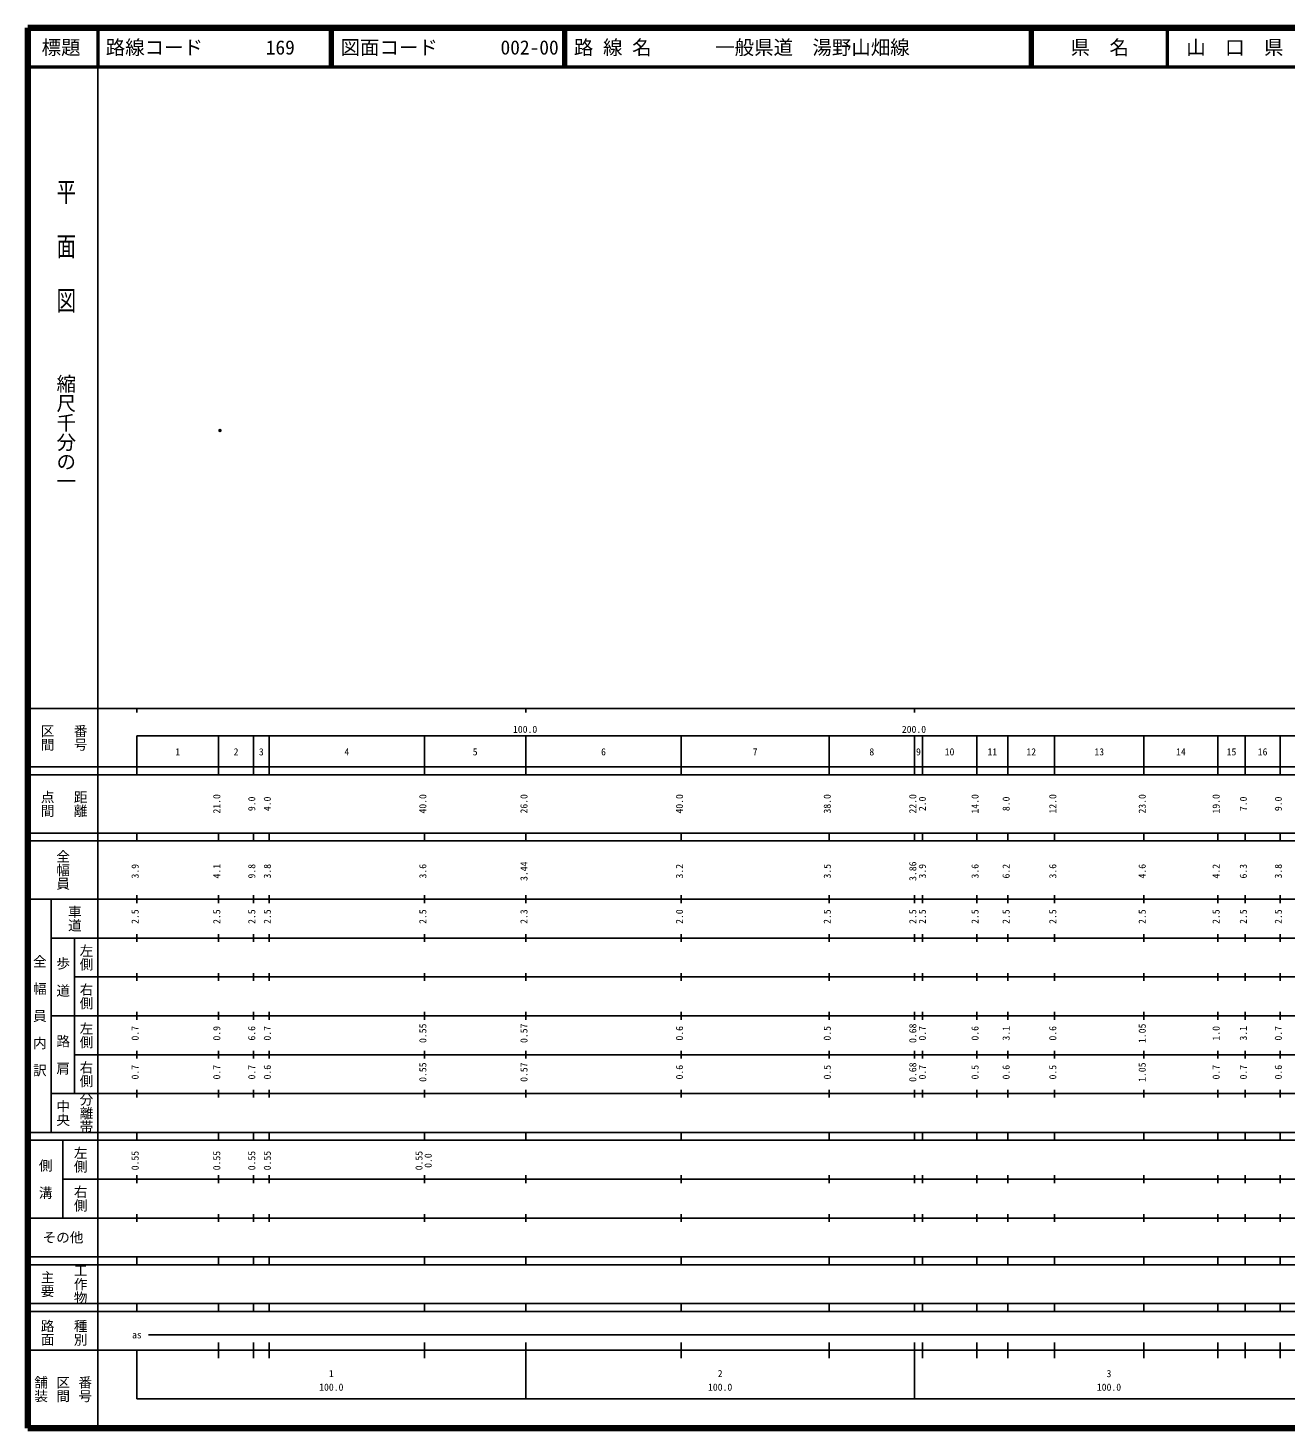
# Model space of a CAD drawing. Units: millimetres on the paper. Extents: x 40 to 680, y 20 to 380.
# Drawn here: x 40 to 363.3, y 20 to 380 of the extents above; entities that cross this region are included whole.
import ezdxf
from ezdxf.enums import TextEntityAlignment as Align

# ---------------------------------------------------------------- set-up
doc = ezdxf.new("R2010")
doc.units = ezdxf.units.MM
doc.header["$PDMODE"] = 32
doc.header["$PDSIZE"] = 0.5
doc.layers.add('M-OTRS', color=6, linetype='Continuous')
doc.layers.add('M-TTL-TXT', color=7, linetype='Continuous')
for name, color, linetype, lineweight in [('M-TTL', 2, 'Continuous', 140), ('M-TTL-BAND', 7, 'Continuous', 25), ('M-TTL-LINE', 7, 'Continuous', 50)]:
    doc.layers.add(name, color=color, linetype=linetype, lineweight=lineweight)
doc.styles.add('@ＭＳ ゴシック', font='')
doc.styles.add('ＭＳ ゴシック', font='')
doc.styles.get('@ＭＳ ゴシック').set_extended_font_data('@MS Gothic')
doc.styles.get('ＭＳ ゴシック').set_extended_font_data('MS Gothic')

msp = doc.modelspace()

# ---------------------------------------------------------------- linework, layer by layer
at = {"layer": 'M-OTRS'}
msp.add_point((89.373, 276.498), dxfattribs=at)
at = {"layer": 'M-TTL'}
for p, q in [((40, 380), (40, 20)), ((680, 380), (40, 380)), ((40, 20), (680, 20))]:
    msp.add_line(p, q, dxfattribs=at)
at = {"layer": 'M-TTL-BAND'}
for p, q in [((58, 370), (58, 20)), ((40, 205), (579, 205)), ((68, 205), (68, 204)), ((168, 205), (168, 204)), ((268, 205), (268, 204)), ((68, 198), (579, 198)), ((68, 198), (68, 188)), ((89, 188), (89, 198)), ((98, 188), (98, 198)), ((102, 188), (102, 198)), ((142, 188), (142, 198)), ((168, 188), (168, 198)), ((208, 188), (208, 198)), ((246, 188), (246, 198)), ((268, 188), (268, 198)), ((270, 188), (270, 198)), ((284, 188), (284, 198)), ((292, 188), (292, 198)), ((304, 188), (304, 198)), ((327, 188), (327, 198)), ((346, 188), (346, 198)), ((353, 188), (353, 198)), ((362, 188), (362, 198)), ((40, 190), (579, 190)), ((40, 188), (579, 188)), ((40, 173), (579, 173)), ((68, 171), (68, 173)), ((89, 171), (89, 173)), ((98, 171), (98, 173)), ((102, 171), (102, 173)), ((142, 171), (142, 173)), ((168, 171), (168, 173)), ((208, 171), (208, 173)), ((246, 171), (246, 173)), ((268, 171), (268, 173)), ((270, 171), (270, 173)), ((284, 171), (284, 173)), ((292, 171), (292, 173)), ((304, 171), (304, 173)), ((327, 171), (327, 173)), ((346, 171), (346, 173)), ((353, 171), (353, 173)), ((362, 171), (362, 173)), ((40, 171), (579, 171)), ((40, 156), (579, 156)), ((46, 96), (46, 156)), ((68, 155), (68, 157)), ((89, 155), (89, 157)), ((98, 155), (98, 157)), ((102, 155), (102, 157)), ((142, 155), (142, 157)), ((168, 155), (168, 157)), ((208, 155), (208, 157)), ((246, 155), (246, 157)), ((268, 155), (268, 157)), ((270, 155), (270, 157)), ((284, 155), (284, 157)), ((292, 155), (292, 157)), ((304, 155), (304, 157)), ((327, 155), (327, 157)), ((346, 155), (346, 157)), ((353, 155), (353, 157)), ((362, 155), (362, 157)), ((46, 146), (579, 146)), ((52, 146), (52, 106)), ((68, 145), (68, 147)), ((89, 145), (89, 147)), ((98, 145), (98, 147)), ((102, 145), (102, 147)), ((142, 145), (142, 147)), ((168, 145), (168, 147)), ((208, 145), (208, 147)), ((246, 145), (246, 147)), ((268, 145), (268, 147)), ((270, 145), (270, 147)), ((284, 145), (284, 147)), ((292, 145), (292, 147)), ((304, 145), (304, 147)), ((327, 145), (327, 147)), ((346, 145), (346, 147)), ((353, 145), (353, 147)), ((362, 145), (362, 147)), ((68, 135), (68, 137)), ((89, 135), (89, 137)), ((98, 135), (98, 137)), ((102, 135), (102, 137)), ((142, 135), (142, 137)), ((168, 135), (168, 137)), ((208, 135), (208, 137)), ((246, 135), (246, 137)), ((268, 135), (268, 137)), ((270, 135), (270, 137)), ((284, 135), (284, 137)), ((292, 135), (292, 137)), ((304, 135), (304, 137)), ((327, 135), (327, 137)), ((346, 135), (346, 137)), ((353, 135), (353, 137)), ((362, 135), (362, 137)), ((52, 136), (579, 136)), ((46, 126), (579, 126)), ((68, 125), (68, 127)), ((89, 125), (89, 127)), ((98, 125), (98, 127)), ((102, 125), (102, 127)), ((142, 125), (142, 127)), ((168, 125), (168, 127)), ((208, 125), (208, 127)), ((246, 125), (246, 127)), ((268, 125), (268, 127)), ((270, 125), (270, 127)), ((284, 125), (284, 127)), ((292, 125), (292, 127)), ((304, 125), (304, 127)), ((327, 125), (327, 127)), ((346, 125), (346, 127)), ((353, 125), (353, 127)), ((362, 125), (362, 127)), ((52, 116), (579, 116)), ((68, 115), (68, 117)), ((89, 115), (89, 117)), ((98, 115), (98, 117)), ((102, 115), (102, 117)), ((142, 115), (142, 117)), ((168, 115), (168, 117)), ((208, 115), (208, 117)), ((246, 115), (246, 117)), ((268, 115), (268, 117)), ((270, 115), (270, 117)), ((284, 115), (284, 117)), ((292, 115), (292, 117)), ((304, 115), (304, 117)), ((327, 115), (327, 117)), ((346, 115), (346, 117)), ((353, 115), (353, 117)), ((362, 115), (362, 117)), ((46, 106), (579, 106)), ((68, 105), (68, 107)), ((89, 105), (89, 107)), ((98, 105), (98, 107)), ((102, 105), (102, 107)), ((142, 105), (142, 107)), ((168, 105), (168, 107)), ((208, 105), (208, 107)), ((246, 105), (246, 107)), ((268, 105), (268, 107)), ((270, 105), (270, 107)), ((284, 105), (284, 107)), ((292, 105), (292, 107)), ((304, 105), (304, 107)), ((327, 105), (327, 107)), ((346, 105), (346, 107)), ((353, 105), (353, 107)), ((362, 105), (362, 107)), ((40, 96), (579, 96)), ((40, 94), (579, 94)), ((49, 94), (49, 74)), ((68, 94), (68, 96)), ((89, 94), (89, 96)), ((98, 94), (98, 96)), ((102, 94), (102, 96)), ((142, 94), (142, 96)), ((168, 94), (168, 96)), ((208, 94), (208, 96)), ((246, 94), (246, 96)), ((268, 94), (268, 96)), ((270, 94), (270, 96)), ((284, 94), (284, 96)), ((292, 94), (292, 96)), ((304, 94), (304, 96)), ((327, 94), (327, 96)), ((346, 94), (346, 96)), ((353, 94), (353, 96)), ((362, 94), (362, 96)), ((49, 84), (579, 84)), ((68, 83), (68, 85)), ((89, 83), (89, 85)), ((98, 83), (98, 85)), ((102, 83), (102, 85)), ((142, 83), (142, 85)), ((168, 83), (168, 85)), ((208, 83), (208, 85)), ((246, 83), (246, 85)), ((268, 83), (268, 85)), ((270, 83), (270, 85)), ((284, 83), (284, 85)), ((292, 83), (292, 85)), ((304, 83), (304, 85)), ((327, 83), (327, 85)), ((346, 83), (346, 85)), ((353, 83), (353, 85)), ((362, 83), (362, 85)), ((40, 74), (579, 74)), ((68, 73), (68, 75)), ((89, 73), (89, 75)), ((98, 73), (98, 75)), ((102, 73), (102, 75)), ((142, 73), (142, 75)), ((168, 73), (168, 75)), ((208, 73), (208, 75)), ((246, 73), (246, 75)), ((268, 73), (268, 75)), ((270, 73), (270, 75)), ((284, 73), (284, 75)), ((292, 73), (292, 75)), ((304, 73), (304, 75)), ((327, 73), (327, 75)), ((346, 73), (346, 75)), ((353, 73), (353, 75)), ((362, 73), (362, 75)), ((40, 64), (579, 64)), ((40, 62), (579, 62)), ((68, 62), (68, 64)), ((89, 62), (89, 64)), ((98, 62), (98, 64)), ((102, 62), (102, 64)), ((142, 62), (142, 64)), ((168, 62), (168, 64)), ((208, 62), (208, 64)), ((246, 62), (246, 64)), ((268, 62), (268, 64)), ((270, 62), (270, 64)), ((284, 62), (284, 64)), ((292, 62), (292, 64)), ((304, 62), (304, 64)), ((327, 62), (327, 64)), ((346, 62), (346, 64)), ((353, 62), (353, 64)), ((362, 62), (362, 64)), ((40, 52), (579, 52)), ((68, 50), (68, 52)), ((89, 50), (89, 52)), ((98, 50), (98, 52)), ((102, 50), (102, 52)), ((142, 50), (142, 52)), ((168, 50), (168, 52)), ((208, 50), (208, 52)), ((246, 50), (246, 52)), ((268, 50), (268, 52)), ((270, 50), (270, 52)), ((284, 50), (284, 52)), ((292, 50), (292, 52)), ((304, 50), (304, 52)), ((327, 50), (327, 52)), ((346, 50), (346, 52)), ((353, 50), (353, 52)), ((362, 50), (362, 52)), ((40, 50), (579, 50)), ((71, 44), (565, 44)), ((40, 40), (579, 40)), ((68, 40), (68, 27.5)), ((89, 38), (89, 42)), ((98, 38), (98, 42)), ((102, 38), (102, 42)), ((142, 38), (142, 42)), ((168, 27.5), (168, 42)), ((208, 38), (208, 42)), ((246, 38), (246, 42)), ((268, 27.5), (268, 42)), ((270, 38), (270, 42)), ((284, 38), (284, 42)), ((292, 38), (292, 42)), ((304, 38), (304, 42)), ((327, 38), (327, 42)), ((346, 38), (346, 42)), ((353, 38), (353, 42)), ((362, 38), (362, 42)), ((68, 27.5), (579, 27.5))]:
    msp.add_line(p, q, dxfattribs=at)
at = {"layer": 'M-TTL-LINE'}
for p, q in [((58, 380), (58, 370)), ((117.75, 380), (117.75, 370)), ((118.25, 380), (118.25, 370)), ((177.75, 380), (177.75, 370)), ((178.25, 380), (178.25, 370)), ((297.75, 380), (297.75, 370)), ((298.25, 380), (298.25, 370)), ((333, 380), (333, 370)), ((40, 370), (680, 370))]:
    msp.add_line(p, q, dxfattribs=at)

# ---------------------------------------------------------------- texts
at = {"layer": 'M-TTL-BAND', "style": '@ＭＳ ゴシック', "width": 1.4}
msp.add_text('平  面  図', height=3.666, rotation=270, dxfattribs=at).set_placement((49.777, 306.475), align=Align.MIDDLE_RIGHT)
at = {"layer": 'M-TTL-BAND', "style": '@ＭＳ ゴシック'}
msp.add_text('縮尺千分の一', height=3.666, rotation=270, dxfattribs=at).set_placement((49.777, 261.03), align=Align.MIDDLE_RIGHT)
for s, p in [('区間', (45, 197.5)), ('番号', (53.5, 197.5)), ('点間', (45, 180.5)), ('距離', (53.5, 180.5)), ('全幅員', (49, 163.5)), ('車道', (52, 151)), ('左側', (55, 141)), ('全\u3000幅\u3000員\u3000内\u3000訳', (43, 126)), ('歩\u3000道', (49, 136)), ('右側', (55, 131)), ('左側', (55, 121)), ('路\u3000肩', (49, 116)), ('右側', (55, 111)), ('分離帯', (55, 101)), ('中央', (49, 101)), ('左側', (53.5, 89)), ('側\u3000溝', (44.5, 84)), ('右側', (53.5, 79)), ('工作物', (53.5, 57)), ('主要', (45, 57)), ('路面', (45, 44.5)), ('種別', (53.5, 44.5)), ('舗装', (43.333, 30)), ('区間', (49, 30)), ('番号', (54.667, 30))]:
    msp.add_text(s, height=2.566, rotation=270, dxfattribs=at).set_placement(p, align=Align.MIDDLE_CENTER)
at = {"layer": 'M-TTL-BAND', "style": 'ＭＳ ゴシック'}
for s, p in [('100.0', (167.844, 198.195)), ('200.0', (267.844, 198.195)), ('1', (78.5, 192.405)), ('2', (93.5, 192.405)), ('3', (100, 192.405)), ('4', (122, 192.405)), ('5', (155, 192.405)), ('6', (188, 192.405)), ('7', (227, 192.405)), ('8', (257, 192.405)), ('9', (269, 192.405)), ('10', (277, 192.405)), ('11', (288, 192.405)), ('12', (298, 192.405)), ('13', (315.5, 192.405)), ('14', (336.5, 192.405)), ('15', (349.5, 192.405)), ('16', (357.5, 192.405)), ('as', (68, 42.5)), ('1', (118, 32.523)), ('2', (218, 32.523)), ('3', (318, 32.523)), ('100.0', (118, 29.033)), ('100.0', (218, 29.033)), ('100.0', (318, 29.033))]:
    msp.add_text(s, height=1.833, dxfattribs=at).set_placement(p, align=Align.BOTTOM_CENTER)
for s, p in [('21.0', (90, 180.5)), ('9.0', (99, 180.5)), ('4.0', (103, 180.5)), ('40.0', (143, 180.5)), ('26.0', (169, 180.5)), ('40.0', (209, 180.5)), ('38.0', (247, 180.5)), ('22.0', (269, 180.5)), ('2.0', (271.456, 180.5)), ('14.0', (285, 180.5)), ('8.0', (293, 180.5)), ('12.0', (305, 180.5)), ('23.0', (328, 180.5)), ('19.0', (347, 180.5)), ('7.0', (354, 180.5)), ('9.0', (363, 180.5)), ('3.9', (69, 163.174)), ('4.1', (90, 163.174)), ('9.8', (99, 163.174)), ('3.8', (103, 163.174)), ('3.6', (143, 163.174)), ('3.44', (169, 163.174)), ('3.2', (209, 163.174)), ('3.5', (247, 163.174)), ('3.86', (269, 163.174)), ('3.9', (271.456, 163.174)), ('3.6', (285, 163.174)), ('6.2', (293, 163.174)), ('3.6', (305, 163.174)), ('4.6', (328, 163.174)), ('4.2', (347, 163.174)), ('6.3', (354, 163.174)), ('3.8', (363, 163.174)), ('2.5', (69, 151.5)), ('2.5', (90, 151.5)), ('2.5', (99, 151.5)), ('2.5', (103, 151.5)), ('2.5', (143, 151.5)), ('2.3', (169, 151.5)), ('2.0', (209, 151.5)), ('2.5', (247, 151.5)), ('2.5', (269, 151.5)), ('2.5', (271.456, 151.5)), ('2.5', (285, 151.5)), ('2.5', (293, 151.5)), ('2.5', (305, 151.5)), ('2.5', (328, 151.5)), ('2.5', (347, 151.5)), ('2.5', (354, 151.5)), ('2.5', (363, 151.5)), ('0.7', (69, 121.5)), ('0.9', (90, 121.5)), ('6.6', (99, 121.5)), ('0.7', (103, 121.5)), ('0.55', (143, 121.5)), ('0.57', (169, 121.5)), ('0.6', (209, 121.5)), ('0.5', (247, 121.5)), ('0.68', (269, 121.5)), ('0.7', (271.456, 121.5)), ('0.6', (285, 121.5)), ('3.1', (293, 121.5)), ('0.6', (305, 121.5)), ('1.05', (328, 121.5)), ('1.0', (347, 121.5)), ('3.1', (354, 121.5)), ('0.7', (363, 121.5)), ('0.7', (69, 111.5)), ('0.7', (90, 111.5)), ('0.7', (99, 111.5)), ('0.6', (103, 111.5)), ('0.55', (143, 111.5)), ('0.57', (169, 111.5)), ('0.6', (209, 111.5)), ('0.5', (247, 111.5)), ('0.68', (269, 111.5)), ('0.7', (271.456, 111.5)), ('0.5', (285, 111.5)), ('0.6', (293, 111.5)), ('0.5', (305, 111.5)), ('1.05', (328, 111.5)), ('0.7', (347, 111.5)), ('0.7', (354, 111.5)), ('0.6', (363, 111.5)), ('0.55', (69, 88.764)), ('0.55', (90, 88.764)), ('0.55', (99, 88.764)), ('0.55', (103, 88.764)), ('0.55', (142, 88.764)), ('0.0', (144.37, 88.764))]:
    msp.add_text(s, height=1.833, rotation=90, dxfattribs=at).set_placement(p, align=Align.BOTTOM_CENTER)
msp.add_text('その他', height=2.566, dxfattribs=at).set_placement((49, 69), align=Align.MIDDLE_CENTER)
at = {"layer": 'M-TTL-TXT', "style": 'ＭＳ ゴシック'}
for s, p in [('標題', (48.5, 375)), ('県\u3000名', (315.625, 375)), ('山\u3000口\u3000県', (350.375, 375))]:
    msp.add_text(s, height=3.666, dxfattribs=at).set_placement(p, align=Align.MIDDLE_CENTER)
for s, p in [('路線コード', (60, 375)), ('169', (101.142, 375)), ('図面コード', (120.38, 375)), ('002-00', (161.521, 375)), ('路 線 名', (180.38, 375)), ('一般県道\u3000湯野山畑線', (216.734, 375))]:
    msp.add_text(s, height=3.666, dxfattribs=at).set_placement(p, align=Align.MIDDLE_LEFT)

doc.saveas('drawing.dxf')
